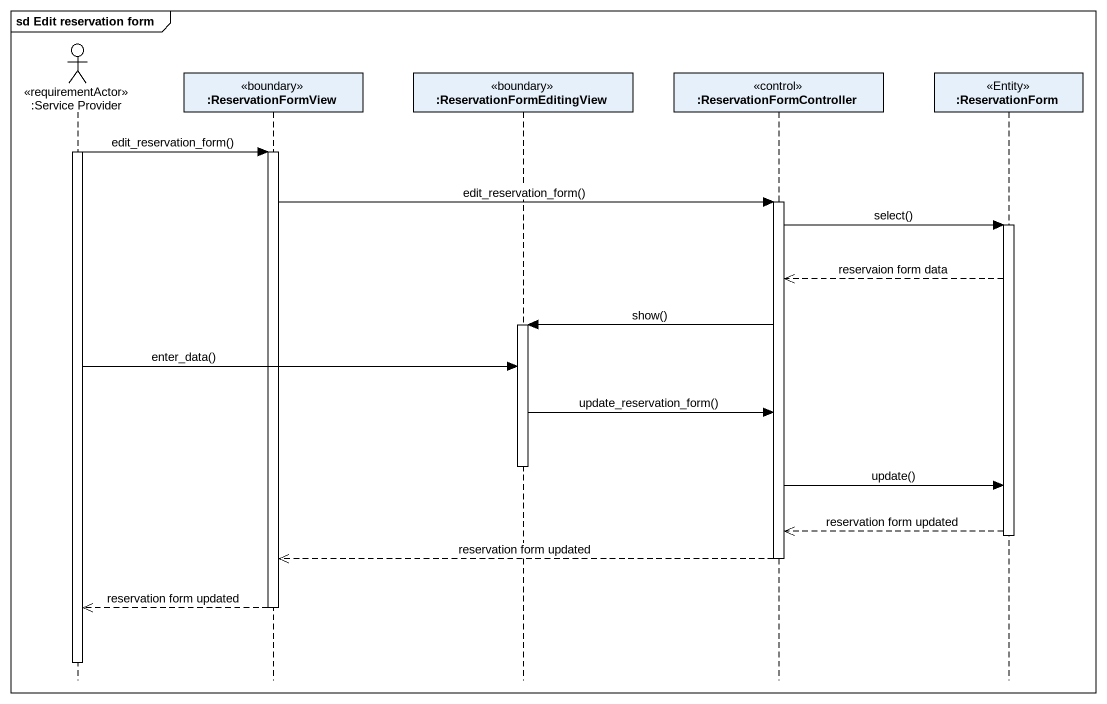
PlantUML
@startuml
mainframe sd Edit reservation form
hide footbox
actor ":Service Provider" as Service_Provider <<requirementActor>>
participant ":ReservationFormView" as ReservationFormView <<boundary>>
participant ":ReservationFormEditingView" as ReservationFormEditingView <<boundary>>
participant ":ReservationFormController" as ReservationFormController <<control>>
participant ":ReservationForm" as ReservationForm <<Entity>>

activate Service_Provider
Service_Provider -> ReservationFormView : edit_reservation_form()
activate ReservationFormView
ReservationFormView -> ReservationFormController : edit_reservation_form()
activate ReservationFormController
ReservationFormController -> ReservationForm : select()
activate ReservationForm
ReservationForm -->> ReservationFormController : reservaion form data
ReservationFormController -> ReservationFormEditingView : show()
activate ReservationFormEditingView
Service_Provider -> ReservationFormEditingView : enter_data()
ReservationFormEditingView -> ReservationFormController : update_reservation_form()
deactivate ReservationFormEditingView
ReservationFormController -> ReservationForm : update()
ReservationForm -->> ReservationFormController : reservation form updated
deactivate ReservationForm
ReservationFormController -->> ReservationFormView : reservation form updated
deactivate ReservationFormController
ReservationFormView -->> Service_Provider : reservation form updated
deactivate ReservationFormView
deactivate Service_Provider
@enduml
